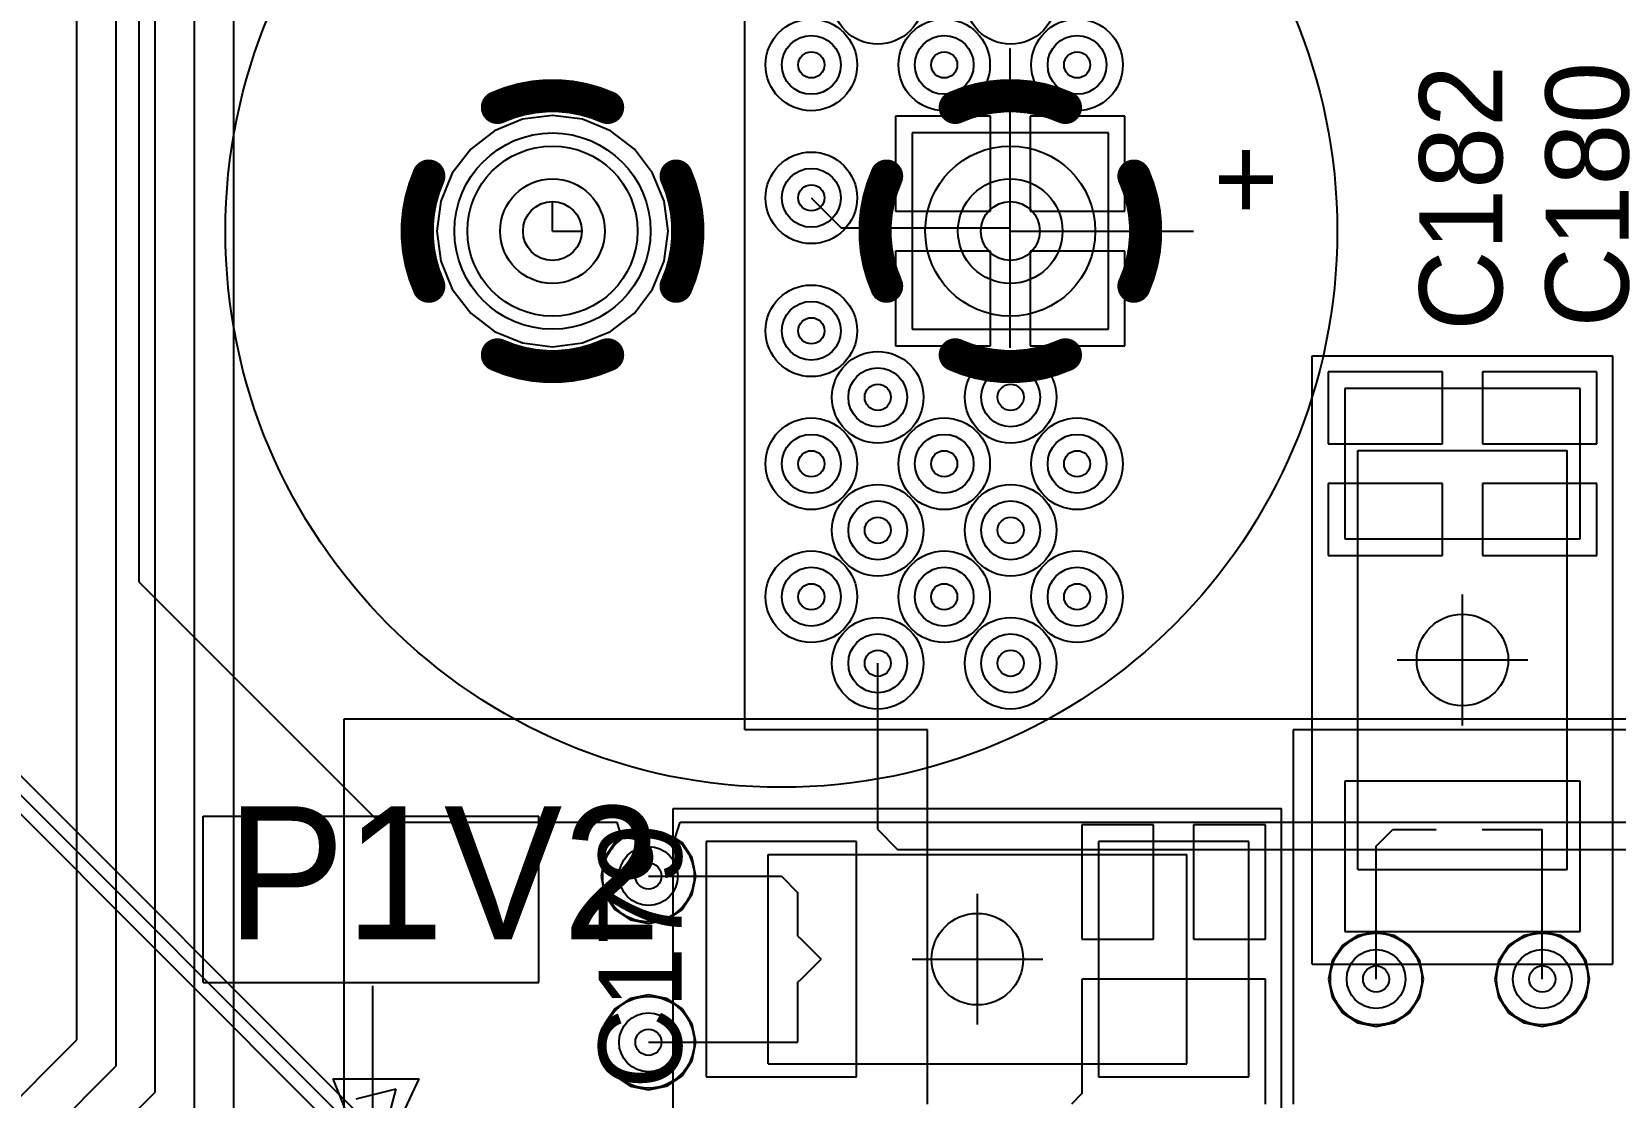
# Model space of a CAD drawing. Extents: x 28 to 300, y 18 to 330.
# Drawn here: x 204.05 to 216.16, y 128.86 to 137 of the extents above; entities that cross this region are included whole.
import ezdxf

# ---------------------------------------------------------------- set-up
doc = ezdxf.new("R2010")
doc.units = 0
for name, color, linetype in [('BOTTOMLAYER', 5, 'CONTINUOUS'), ('BOTTOMSOLDER', 6, 'CONTINUOUS'), ('DRILLDRAWING', 1, 'CONTINUOUS'), ('INTERNALPLANE1', 76, 'CONTINUOUS'), ('INTERNALPLANE6', 136, 'CONTINUOUS'), ('MECHANICAL14', 56, 'CONTINUOUS'), ('MECHANICAL15', 56, 'CONTINUOUS'), ('MECHANICAL8', 56, 'CONTINUOUS'), ('MIDLAYER1', 16, 'CONTINUOUS'), ('MIDLAYER3', 90, 'CONTINUOUS'), ('MULTILAYER', 9, 'CONTINUOUS'), ('PADHOLELAYER', 156, 'CONTINUOUS'), ('TOPLAYER', 1, 'CONTINUOUS'), ('TOPOVERLAY', 2, 'CONTINUOUS'), ('TOPPASTE', 8, 'CONTINUOUS'), ('TOPSOLDER', 216, 'CONTINUOUS'), ('VIAHOLELAYER', 16, 'CONTINUOUS')]:
    doc.layers.add(name, color=color, linetype=linetype)

msp = doc.modelspace()

# ---------------------------------------------------------------- linework, layer by layer
at = {"layer": 'BOTTOMLAYER'}
for p, q in [((204.875, 144.959), (204.875, 132.798)), ((212.286, 136.229), (210.786, 136.229)), ((210.786, 136.229), (210.786, 134.729)), ((212.286, 134.729), (212.286, 136.229)), ((210.786, 134.729), (212.286, 134.729)), ((204.875, 132.798), (206.71, 130.963)), ((206.71, 130.963), (208.528, 130.963)), ((208.528, 130.963), (208.565, 130.842)), ((208.975, 130.842), (209.012, 130.963)), ((209.012, 130.963), (225.348, 130.963)), ((208.514, 130.807), (208.435, 130.69)), ((208.565, 130.842), (208.514, 130.807)), ((209.027, 130.807), (208.975, 130.842)), ((209.105, 130.69), (209.027, 130.807)), ((208.435, 130.69), (208.408, 130.551)), ((209.133, 130.551), (209.105, 130.69)), ((208.408, 130.551), (208.435, 130.412)), ((209.105, 130.412), (209.133, 130.551)), ((208.435, 130.412), (208.514, 130.295)), ((209.027, 130.295), (209.105, 130.412)), ((208.514, 130.295), (208.631, 130.216)), ((208.909, 130.216), (209.027, 130.295)), ((208.631, 130.216), (208.77, 130.188)), ((208.77, 130.188), (208.909, 130.216)), ((214.194, 130.098), (214.076, 130.02)), ((214.333, 130.126), (214.194, 130.098)), ((214.472, 130.098), (214.333, 130.126)), ((214.589, 130.02), (214.472, 130.098)), ((215.464, 130.098), (215.346, 130.02)), ((215.603, 130.126), (215.464, 130.098)), ((215.742, 130.098), (215.603, 130.126)), ((215.859, 130.02), (215.742, 130.098)), ((214.076, 130.02), (213.998, 129.902)), ((214.668, 129.902), (214.589, 130.02)), ((215.346, 130.02), (215.268, 129.902)), ((215.938, 129.902), (215.859, 130.02)), ((213.998, 129.902), (213.97, 129.764)), ((214.695, 129.764), (214.668, 129.902)), ((215.268, 129.902), (215.24, 129.764)), ((215.965, 129.764), (215.938, 129.902)), ((213.97, 129.764), (213.998, 129.625)), ((214.668, 129.625), (214.695, 129.764)), ((215.24, 129.764), (215.268, 129.625)), ((215.938, 129.625), (215.965, 129.764)), ((208.631, 129.616), (208.514, 129.537)), ((208.77, 129.643), (208.631, 129.616)), ((208.909, 129.616), (208.77, 129.643)), ((209.027, 129.537), (208.909, 129.616)), ((213.998, 129.625), (214.076, 129.507)), ((214.589, 129.507), (214.668, 129.625)), ((215.268, 129.625), (215.346, 129.507)), ((215.859, 129.507), (215.938, 129.625)), ((208.514, 129.537), (208.435, 129.42)), ((209.105, 129.42), (209.027, 129.537)), ((214.076, 129.507), (214.194, 129.429)), ((214.194, 129.429), (214.333, 129.401)), ((214.333, 129.401), (214.472, 129.429)), ((214.472, 129.429), (214.589, 129.507)), ((215.346, 129.507), (215.464, 129.429)), ((215.464, 129.429), (215.603, 129.401)), ((215.603, 129.401), (215.742, 129.429)), ((215.742, 129.429), (215.859, 129.507)), ((208.435, 129.42), (208.408, 129.281)), ((209.133, 129.281), (209.105, 129.42)), ((208.408, 129.281), (208.435, 129.142)), ((209.105, 129.142), (209.133, 129.281)), ((208.435, 129.142), (208.514, 129.025)), ((209.027, 129.025), (209.105, 129.142)), ((208.514, 129.025), (208.631, 128.946)), ((208.631, 128.946), (208.77, 128.918)), ((208.77, 128.918), (208.909, 128.946)), ((208.909, 128.946), (209.027, 129.025))]:
    msp.add_line(p, q, dxfattribs=at)
for centre, radius in [((210.015, 136.749), 0.225), ((211.031, 136.749), 0.225), ((212.047, 136.749), 0.225), ((208.036, 135.479), 0.75), ((210.015, 135.733), 0.225), ((210.015, 134.717), 0.225), ((210.523, 134.209), 0.225), ((211.539, 134.209), 0.225), ((210.015, 133.701), 0.225), ((211.031, 133.701), 0.225), ((212.047, 133.701), 0.225), ((210.523, 133.193), 0.225), ((211.539, 133.193), 0.225), ((210.015, 132.685), 0.225), ((211.031, 132.685), 0.225), ((212.047, 132.685), 0.225), ((210.523, 132.177), 0.225), ((211.539, 132.177), 0.225), ((208.77, 130.551), 0.225), ((214.333, 129.764), 0.225), ((215.603, 129.764), 0.225), ((208.77, 129.281), 0.225)]:
    msp.add_circle(centre, radius, dxfattribs=at)
at = {"layer": 'BOTTOMSOLDER'}
for p, q in [((212.286, 136.229), (210.786, 136.229)), ((210.786, 136.229), (210.786, 134.729)), ((212.286, 134.729), (212.286, 136.229)), ((210.786, 134.729), (212.286, 134.729))]:
    msp.add_line(p, q, dxfattribs=at)
msp.add_circle((208.036, 135.479), 0.75, dxfattribs=at)
at = {"layer": 'DRILLDRAWING'}
for centre, radius in [((210.015, 136.749), 0.1), ((211.031, 136.749), 0.1), ((212.047, 136.749), 0.1), ((208.036, 135.479), 0.4), ((211.536, 135.479), 0.4), ((210.015, 135.733), 0.1), ((210.015, 134.717), 0.1), ((210.523, 134.209), 0.1), ((211.539, 134.209), 0.1), ((210.015, 133.701), 0.1), ((211.031, 133.701), 0.1), ((212.047, 133.701), 0.1), ((210.523, 133.193), 0.1), ((211.539, 133.193), 0.1), ((210.015, 132.685), 0.1), ((211.031, 132.685), 0.1), ((212.047, 132.685), 0.1), ((210.523, 132.177), 0.1), ((211.539, 132.177), 0.1), ((208.77, 130.551), 0.1), ((214.333, 129.764), 0.1), ((215.603, 129.764), 0.1), ((208.77, 129.281), 0.1)]:
    msp.add_circle(centre, radius, dxfattribs=at)
at = {"layer": 'INTERNALPLANE1'}
for p, q in [((198.543, 136.597), (206.621, 128.519)), ((206.668, 128.619), (198.616, 136.67)), ((198.5, 136.493), (206.371, 128.623))]:
    msp.add_line(p, q, dxfattribs=at)
at = {"layer": 'INTERNALPLANE1', "const_width": 0.254}
for points in [[(211.115, 136.424, -0.212557), (211.957, 136.424)], [(210.591, 135.058, -0.212557), (210.591, 135.899)], [(212.482, 135.899, -0.212557), (212.482, 135.058)], [(211.957, 134.533, -0.212557), (211.115, 134.533)]]:
    msp.add_lwpolyline(points, format="xyb", dxfattribs=at)
at = {"layer": 'INTERNALPLANE1', "const_width": 0.127}
for points in [[(211.052, 136.424, 1), (211.179, 136.424, 1)], [(211.894, 136.424, 1), (212.021, 136.424, 1)], [(210.527, 135.899, 1), (210.654, 135.899, 1)], [(212.418, 135.899, 1), (212.545, 135.899, 1)], [(210.527, 135.058, 1), (210.654, 135.058, 1)], [(212.418, 135.058, 1), (212.545, 135.058, 1)], [(211.052, 134.533, 1), (211.179, 134.533, 1)], [(211.894, 134.533, 1), (212.021, 134.533, 1)]]:
    msp.add_lwpolyline(points, format="xyb", close=True, dxfattribs=at)
at = {"layer": 'INTERNALPLANE1'}
for centre, radius in [((208.036, 135.479), 0.65), ((208.77, 130.551), 0.35), ((214.333, 129.764), 0.35), ((215.603, 129.764), 0.35), ((208.77, 129.281), 0.35)]:
    msp.add_circle(centre, radius, dxfattribs=at)
at = {"layer": 'INTERNALPLANE6', "const_width": 0.254}
for points in [[(207.615, 136.424, -0.212557), (208.457, 136.424)], [(207.091, 135.058, -0.212557), (207.091, 135.899)], [(208.982, 135.899, -0.212557), (208.982, 135.058)], [(208.457, 134.533, -0.212557), (207.615, 134.533)]]:
    msp.add_lwpolyline(points, format="xyb", dxfattribs=at)
at = {"layer": 'INTERNALPLANE6', "const_width": 0.127}
for points in [[(207.552, 136.424, 1), (207.679, 136.424, 1)], [(208.394, 136.424, 1), (208.521, 136.424, 1)], [(207.027, 135.899, 1), (207.154, 135.899, 1)], [(208.918, 135.899, 1), (209.045, 135.899, 1)], [(207.027, 135.058, 1), (207.154, 135.058, 1)], [(208.918, 135.058, 1), (209.045, 135.058, 1)], [(207.552, 134.533, 1), (207.679, 134.533, 1)], [(208.394, 134.533, 1), (208.521, 134.533, 1)]]:
    msp.add_lwpolyline(points, format="xyb", close=True, dxfattribs=at)
at = {"layer": 'INTERNALPLANE6'}
for centre, radius in [((210.523, 137.257), 0.35), ((211.539, 137.257), 0.35), ((210.015, 136.749), 0.35), ((211.031, 136.749), 0.35), ((212.047, 136.749), 0.35), ((210.015, 135.733), 0.35), ((211.536, 135.479), 0.65), ((210.015, 134.717), 0.35), ((210.523, 134.209), 0.35), ((211.539, 134.209), 0.35), ((210.015, 133.701), 0.35), ((211.031, 133.701), 0.35), ((212.047, 133.701), 0.35), ((210.523, 133.193), 0.35), ((211.539, 133.193), 0.35), ((210.015, 132.685), 0.35), ((211.031, 132.685), 0.35), ((212.047, 132.685), 0.35), ((210.523, 132.177), 0.35), ((211.539, 132.177), 0.35)]:
    msp.add_circle(centre, radius, dxfattribs=at)
at = {"layer": 'MECHANICAL14'}
for p, q in [((214.193, 133.802), (215.793, 133.802)), ((214.193, 130.602), (214.193, 133.802)), ((215.793, 130.602), (215.793, 133.802)), ((209.685, 130.716), (212.885, 130.716)), ((209.685, 129.116), (209.685, 130.716)), ((212.885, 129.116), (212.885, 130.716)), ((214.193, 130.602), (215.793, 130.602)), ((209.685, 129.116), (212.885, 129.116))]:
    msp.add_line(p, q, dxfattribs=at)
msp.add_circle((209.786, 135.479), 4.25, dxfattribs=at)
at = {"layer": 'MECHANICAL15'}
for p, q in [((213.843, 134.527), (216.143, 134.527)), ((213.843, 129.877), (213.843, 134.527)), ((216.143, 129.877), (216.143, 134.527)), ((214.993, 131.702), (214.993, 132.702)), ((214.493, 132.202), (215.493, 132.202)), ((208.96, 131.066), (213.61, 131.066)), ((208.96, 128.766), (208.96, 131.066)), ((213.61, 128.766), (213.61, 131.066)), ((211.285, 129.416), (211.285, 130.416)), ((210.785, 129.916), (211.785, 129.916)), ((213.843, 129.877), (216.143, 129.877))]:
    msp.add_line(p, q, dxfattribs=at)
for centre in [(214.993, 132.202), (211.285, 129.916)]:
    msp.add_circle(centre, 0.35, dxfattribs=at)
at = {"layer": 'MECHANICAL8'}
for p, q in [((208.036, 135.479), (208.036, 135.704)), ((211.536, 135.479), (211.536, 135.704)), ((208.036, 135.479), (208.261, 135.479)), ((211.536, 135.479), (211.761, 135.479))]:
    msp.add_line(p, q, dxfattribs=at)
for centre in [(208.036, 135.479), (211.536, 135.479)]:
    msp.add_circle(centre, 0.225, dxfattribs=at)
at = {"layer": 'MIDLAYER1'}
for p, q in [((212.286, 136.229), (210.786, 136.229)), ((210.786, 136.229), (210.786, 134.729)), ((212.286, 134.729), (212.286, 136.229)), ((210.786, 134.729), (212.286, 134.729))]:
    msp.add_line(p, q, dxfattribs=at)
for centre, radius in [((210.015, 136.749), 0.225), ((211.031, 136.749), 0.225), ((212.047, 136.749), 0.225), ((208.036, 135.479), 0.75), ((210.015, 135.733), 0.225), ((210.015, 134.717), 0.225), ((210.523, 134.209), 0.225), ((211.539, 134.209), 0.225), ((210.015, 133.701), 0.225), ((211.031, 133.701), 0.225), ((212.047, 133.701), 0.225), ((210.523, 133.193), 0.225), ((211.539, 133.193), 0.225), ((210.015, 132.685), 0.225), ((211.031, 132.685), 0.225), ((212.047, 132.685), 0.225), ((210.523, 132.177), 0.225), ((211.539, 132.177), 0.225), ((208.77, 130.551), 0.225), ((214.333, 129.764), 0.225), ((215.603, 129.764), 0.225), ((208.77, 129.281), 0.225)]:
    msp.add_circle(centre, radius, dxfattribs=at)
at = {"layer": 'MIDLAYER3'}
for p, q in [((207.807, 136.333), (207.594, 136.245)), ((208.036, 136.363), (207.807, 136.333)), ((208.265, 136.333), (208.036, 136.363)), ((208.479, 136.245), (208.265, 136.333)), ((211.384, 136.356), (210.659, 136.356)), ((210.659, 136.356), (210.659, 135.631)), ((211.384, 135.631), (211.384, 136.356)), ((212.413, 136.356), (211.689, 136.356)), ((211.689, 136.356), (211.689, 135.631)), ((212.413, 135.631), (212.413, 136.356)), ((207.594, 136.245), (207.411, 136.104)), ((208.662, 136.104), (208.479, 136.245)), ((212.286, 136.229), (210.786, 136.229)), ((210.786, 136.229), (210.786, 134.729)), ((212.286, 134.729), (212.286, 136.229)), ((207.411, 136.104), (207.27, 135.921)), ((208.802, 135.921), (208.662, 136.104)), ((207.27, 135.921), (207.182, 135.707)), ((208.891, 135.707), (208.802, 135.921)), ((207.182, 135.707), (207.152, 135.479)), ((208.921, 135.479), (208.891, 135.707)), ((210.659, 135.631), (211.384, 135.631)), ((211.689, 135.631), (212.413, 135.631)), ((207.152, 135.479), (207.182, 135.25)), ((208.891, 135.25), (208.921, 135.479)), ((207.182, 135.25), (207.27, 135.036)), ((208.802, 135.036), (208.891, 135.25)), ((211.384, 135.326), (210.659, 135.326)), ((210.659, 135.326), (210.659, 134.602)), ((211.384, 134.602), (211.384, 135.326)), ((212.413, 135.326), (211.689, 135.326)), ((211.689, 135.326), (211.689, 134.602)), ((212.413, 134.602), (212.413, 135.326)), ((207.27, 135.036), (207.411, 134.853)), ((208.662, 134.853), (208.802, 135.036)), ((207.411, 134.853), (207.594, 134.712)), ((208.479, 134.712), (208.662, 134.853)), ((207.594, 134.712), (207.807, 134.624)), ((208.265, 134.624), (208.479, 134.712)), ((210.786, 134.729), (212.286, 134.729)), ((207.807, 134.624), (208.036, 134.594)), ((208.036, 134.594), (208.265, 134.624)), ((210.659, 134.602), (211.384, 134.602)), ((211.689, 134.602), (212.413, 134.602)), ((210.523, 130.907), (210.523, 132.177)), ((222.927, 131.75), (206.442, 131.75)), ((206.442, 131.75), (206.442, 127.718)), ((210.523, 130.907), (210.675, 130.754)), ((210.675, 130.754), (239.365, 130.754))]:
    msp.add_line(p, q, dxfattribs=at)
for centre, radius in [((210.015, 136.749), 0.225), ((211.031, 136.749), 0.225), ((212.047, 136.749), 0.225), ((208.036, 135.479), 0.75), ((210.015, 135.733), 0.225), ((210.015, 134.717), 0.225), ((210.523, 134.209), 0.225), ((211.539, 134.209), 0.225), ((210.015, 133.701), 0.225), ((211.031, 133.701), 0.225), ((212.047, 133.701), 0.225), ((210.523, 133.193), 0.225), ((211.539, 133.193), 0.225), ((210.015, 132.685), 0.225), ((211.031, 132.685), 0.225), ((212.047, 132.685), 0.225), ((210.523, 132.177), 0.225), ((211.539, 132.177), 0.225), ((208.77, 130.551), 0.225), ((214.333, 129.764), 0.225), ((215.603, 129.764), 0.225), ((208.77, 129.281), 0.225)]:
    msp.add_circle(centre, radius, dxfattribs=at)
at = {"layer": 'MULTILAYER'}
for p, q in [((212.286, 136.229), (210.786, 136.229)), ((210.786, 136.229), (210.786, 134.729)), ((212.286, 134.729), (212.286, 136.229)), ((210.786, 134.729), (212.286, 134.729))]:
    msp.add_line(p, q, dxfattribs=at)
for centre, radius in [((210.015, 136.749), 0.225), ((211.031, 136.749), 0.225), ((212.047, 136.749), 0.225), ((208.036, 135.479), 0.75), ((210.015, 135.733), 0.225), ((210.015, 134.717), 0.225), ((210.523, 134.209), 0.225), ((211.539, 134.209), 0.225), ((210.015, 133.701), 0.225), ((211.031, 133.701), 0.225), ((212.047, 133.701), 0.225), ((210.523, 133.193), 0.225), ((211.539, 133.193), 0.225), ((210.015, 132.685), 0.225), ((211.031, 132.685), 0.225), ((212.047, 132.685), 0.225), ((210.523, 132.177), 0.225), ((211.539, 132.177), 0.225), ((208.77, 130.551), 0.225), ((214.333, 129.764), 0.225), ((215.603, 129.764), 0.225), ((208.77, 129.281), 0.225)]:
    msp.add_circle(centre, radius, dxfattribs=at)
at = {"layer": 'PADHOLELAYER'}
for centre in [(208.036, 135.479), (211.536, 135.479)]:
    msp.add_circle(centre, 0.4, dxfattribs=at)
at = {"layer": 'TOPLAYER'}
for p, q in [((205.6, 128.448), (205.6, 145.33)), ((205.3, 128.7), (205.3, 144.257)), ((205, 128.9), (205, 143.986)), ((204.7, 129.1), (204.7, 143.486)), ((204.4, 129.3), (204.4, 142.846)), ((209.507, 131.669), (209.507, 139.416)), ((211.536, 136.873), (211.539, 136.876)), ((211.536, 136.749), (211.536, 136.873)), ((211.536, 135.504), (211.536, 136.749)), ((211.384, 136.356), (210.659, 136.356)), ((210.659, 136.356), (210.659, 135.631)), ((211.384, 135.631), (211.384, 136.356)), ((212.413, 136.356), (211.689, 136.356)), ((211.689, 136.356), (211.689, 135.631)), ((212.413, 135.631), (212.413, 136.356)), ((212.286, 136.229), (210.786, 136.229)), ((210.786, 136.229), (210.786, 134.729)), ((212.286, 134.729), (212.286, 136.229)), ((210.015, 135.733), (210.243, 135.504)), ((210.659, 135.631), (211.384, 135.631)), ((211.689, 135.631), (212.413, 135.631)), ((210.243, 135.504), (211.536, 135.504)), ((211.536, 135.479), (211.536, 135.504)), ((211.536, 135.479), (212.936, 135.479)), ((211.536, 134.587), (211.536, 135.479)), ((211.384, 135.326), (210.659, 135.326)), ((210.659, 135.326), (210.659, 134.602)), ((211.384, 134.602), (211.384, 135.326)), ((212.413, 135.326), (211.689, 135.326)), ((211.689, 135.326), (211.689, 134.602)), ((212.413, 134.602), (212.413, 135.326)), ((210.786, 134.729), (212.286, 134.729)), ((210.659, 134.602), (211.384, 134.602)), ((211.689, 134.602), (212.413, 134.602)), ((214.841, 134.404), (213.966, 134.404)), ((213.966, 134.404), (213.966, 133.854)), ((214.841, 133.854), (214.841, 134.404)), ((216.02, 134.404), (215.146, 134.404)), ((215.146, 134.404), (215.146, 133.854)), ((216.02, 133.854), (216.02, 134.404)), ((215.893, 134.277), (214.093, 134.277)), ((214.093, 134.277), (214.093, 133.127)), ((215.893, 133.127), (215.893, 134.277)), ((213.966, 133.854), (214.841, 133.854)), ((215.146, 133.854), (216.02, 133.854)), ((214.841, 133.55), (213.966, 133.55)), ((213.966, 133.55), (213.966, 133)), ((214.841, 133), (214.841, 133.55)), ((216.02, 133.55), (215.146, 133.55)), ((215.146, 133.55), (215.146, 133)), ((216.02, 133), (216.02, 133.55)), ((214.093, 133.127), (215.893, 133.127)), ((213.966, 133), (214.841, 133)), ((215.146, 133), (216.02, 133)), ((210.904, 131.669), (209.507, 131.669)), ((210.904, 128.809), (210.904, 131.669)), ((223.985, 131.669), (213.698, 131.669)), ((213.698, 131.669), (213.698, 128.809)), ((215.893, 131.277), (214.093, 131.277)), ((214.093, 131.277), (214.093, 130.127)), ((215.893, 130.127), (215.893, 131.277)), ((212.632, 130.943), (212.083, 130.943)), ((212.083, 130.943), (212.083, 130.068)), ((212.632, 130.068), (212.632, 130.943)), ((213.487, 130.943), (212.937, 130.943)), ((212.937, 130.943), (212.937, 130.068)), ((213.487, 130.068), (213.487, 130.943)), ((214.333, 130.78), (214.46, 130.907)), ((214.46, 130.907), (214.791, 130.907)), ((215.144, 130.907), (215.603, 130.907)), ((215.603, 130.702), (215.603, 130.907)), ((210.36, 130.816), (209.21, 130.816)), ((209.21, 130.816), (209.21, 129.016)), ((210.36, 129.016), (210.36, 130.816)), ((213.36, 130.816), (212.21, 130.816)), ((212.21, 130.816), (212.21, 129.016)), ((213.36, 129.016), (213.36, 130.816)), ((214.333, 130.702), (214.333, 130.78)), ((214.333, 129.764), (214.333, 130.702)), ((215.603, 129.764), (215.603, 130.702)), ((208.77, 130.551), (209.785, 130.551)), ((209.785, 130.551), (209.786, 130.551)), ((209.786, 130.551), (209.913, 130.424)), ((209.913, 130.092), (209.913, 130.424)), ((209.913, 130.092), (209.937, 130.068)), ((209.937, 130.068), (210.09, 129.916)), ((212.083, 130.068), (212.632, 130.068)), ((212.937, 130.068), (213.487, 130.068)), ((214.093, 130.127), (215.893, 130.127)), ((209.937, 129.764), (210.09, 129.916)), ((209.913, 129.74), (209.937, 129.764)), ((209.913, 129.281), (209.913, 129.74)), ((213.487, 129.764), (212.083, 129.764)), ((212.083, 129.764), (212.083, 128.899)), ((213.487, 128.899), (213.487, 129.764)), ((201.917, 126.817), (204.4, 129.3)), ((208.77, 129.281), (209.785, 129.281)), ((209.785, 129.281), (209.913, 129.281)), ((201.973, 126.373), (204.7, 129.1)), ((209.21, 129.016), (210.36, 129.016)), ((212.21, 129.016), (213.36, 129.016)), ((202.042, 125.942), (205, 128.9)), ((212.083, 128.889), (212.003, 128.809)), ((212.083, 128.899), (212.083, 128.899)), ((212.083, 128.899), (212.083, 128.899)), ((212.083, 128.899), (212.083, 128.889)), ((213.487, 128.889), (213.487, 128.899)), ((213.487, 128.899), (213.487, 128.899)), ((213.487, 128.899), (213.487, 128.899)), ((213.487, 128.899), (213.487, 128.899)), ((213.487, 128.899), (213.487, 128.899)), ((213.487, 128.899), (213.487, 128.899)), ((213.487, 128.809), (213.487, 128.889))]:
    msp.add_line(p, q, dxfattribs=at)
for centre, radius in [((210.015, 136.749), 0.225), ((211.031, 136.749), 0.225), ((212.047, 136.749), 0.225), ((208.036, 135.479), 0.75), ((210.015, 135.733), 0.225), ((210.015, 134.717), 0.225), ((210.523, 134.209), 0.225), ((211.539, 134.209), 0.225), ((210.015, 133.701), 0.225), ((211.031, 133.701), 0.225), ((212.047, 133.701), 0.225), ((210.523, 133.193), 0.225), ((211.539, 133.193), 0.225), ((210.015, 132.685), 0.225), ((211.031, 132.685), 0.225), ((212.047, 132.685), 0.225), ((210.523, 132.177), 0.225), ((211.539, 132.177), 0.225), ((208.77, 130.551), 0.225), ((214.333, 129.764), 0.225), ((215.603, 129.764), 0.225), ((208.77, 129.281), 0.225)]:
    msp.add_circle(centre, radius, dxfattribs=at)
at = {"layer": 'TOPOVERLAY'}
for p, q in [((214.193, 131.652), (214.193, 132.752)), ((215.793, 131.652), (215.793, 132.752)), ((205.367, 129.738), (205.367, 131.008)), ((205.367, 131.008), (207.932, 131.008)), ((207.932, 129.738), (207.932, 131.008)), ((210.735, 130.716), (211.835, 130.716)), ((205.367, 129.738), (207.932, 129.738)), ((206.662, 128.24), (206.662, 129.713)), ((210.735, 129.116), (211.835, 129.116)), ((206.357, 129.002), (207.018, 129.002)), ((206.357, 129.002), (206.662, 128.24)), ((206.662, 128.24), (207.018, 129.002)), ((206.535, 128.849), (206.84, 128.925)), ((206.662, 128.24), (206.84, 128.925))]:
    msp.add_line(p, q, dxfattribs=at)
msp.add_circle((209.786, 135.479), 4.25, dxfattribs=at)
at = {"layer": 'TOPPASTE'}
for p, q in [((215.893, 134.277), (214.093, 134.277)), ((214.093, 134.277), (214.093, 133.127)), ((215.893, 133.127), (215.893, 134.277)), ((214.093, 133.127), (215.893, 133.127)), ((215.893, 131.277), (214.093, 131.277)), ((214.093, 131.277), (214.093, 130.127)), ((215.893, 130.127), (215.893, 131.277)), ((210.36, 130.816), (209.21, 130.816)), ((209.21, 130.816), (209.21, 129.016)), ((210.36, 129.016), (210.36, 130.816)), ((213.36, 130.816), (212.21, 130.816)), ((212.21, 130.816), (212.21, 129.016)), ((213.36, 129.016), (213.36, 130.816)), ((214.093, 130.127), (215.893, 130.127)), ((209.21, 129.016), (210.36, 129.016)), ((212.21, 129.016), (213.36, 129.016))]:
    msp.add_line(p, q, dxfattribs=at)
at = {"layer": 'TOPSOLDER'}
for p, q in [((212.286, 136.229), (210.786, 136.229)), ((210.786, 136.229), (210.786, 134.729)), ((212.286, 134.729), (212.286, 136.229)), ((210.786, 134.729), (212.286, 134.729)), ((215.893, 134.277), (214.093, 134.277)), ((214.093, 134.277), (214.093, 133.127)), ((215.893, 133.127), (215.893, 134.277)), ((214.093, 133.127), (215.893, 133.127)), ((215.893, 131.277), (214.093, 131.277)), ((214.093, 131.277), (214.093, 130.127)), ((215.893, 130.127), (215.893, 131.277)), ((210.36, 130.816), (209.21, 130.816)), ((209.21, 130.816), (209.21, 129.016)), ((210.36, 129.016), (210.36, 130.816)), ((213.36, 130.816), (212.21, 130.816)), ((212.21, 130.816), (212.21, 129.016)), ((213.36, 129.016), (213.36, 130.816)), ((214.093, 130.127), (215.893, 130.127)), ((209.21, 129.016), (210.36, 129.016)), ((212.21, 129.016), (213.36, 129.016))]:
    msp.add_line(p, q, dxfattribs=at)
msp.add_circle((208.036, 135.479), 0.75, dxfattribs=at)
at = {"layer": 'VIAHOLELAYER'}
for centre in [(210.015, 136.749), (211.031, 136.749), (212.047, 136.749), (210.015, 135.733), (210.015, 134.717), (210.523, 134.209), (211.539, 134.209), (210.015, 133.701), (211.031, 133.701), (212.047, 133.701), (210.523, 133.193), (211.539, 133.193), (210.015, 132.685), (211.031, 132.685), (212.047, 132.685), (210.523, 132.177), (211.539, 132.177), (208.77, 130.551), (214.333, 129.764), (215.603, 129.764), (208.77, 129.281)]:
    msp.add_circle(centre, 0.1, dxfattribs=at)

# ---------------------------------------------------------------- texts
at = {"layer": 'MECHANICAL14'}
msp.add_text('+', height=0.635, rotation=180, dxfattribs=at).set_placement((213.586, 136.179))
at = {"layer": 'TOPOVERLAY'}
for s, rotation, p in [('C182', 90, (215.298, 134.717)), ('C180', 90, (216.263, 134.742)), ('+', 180, (213.586, 136.179)), ('C179', 90, (209.024, 128.925))]:
    msp.add_text(s, height=0.635, rotation=rotation, dxfattribs=at).set_placement(p)
msp.add_text('P1V2', height=1.016, dxfattribs=at).set_placement((205.544, 130.068))

doc.saveas('drawing.dxf')
